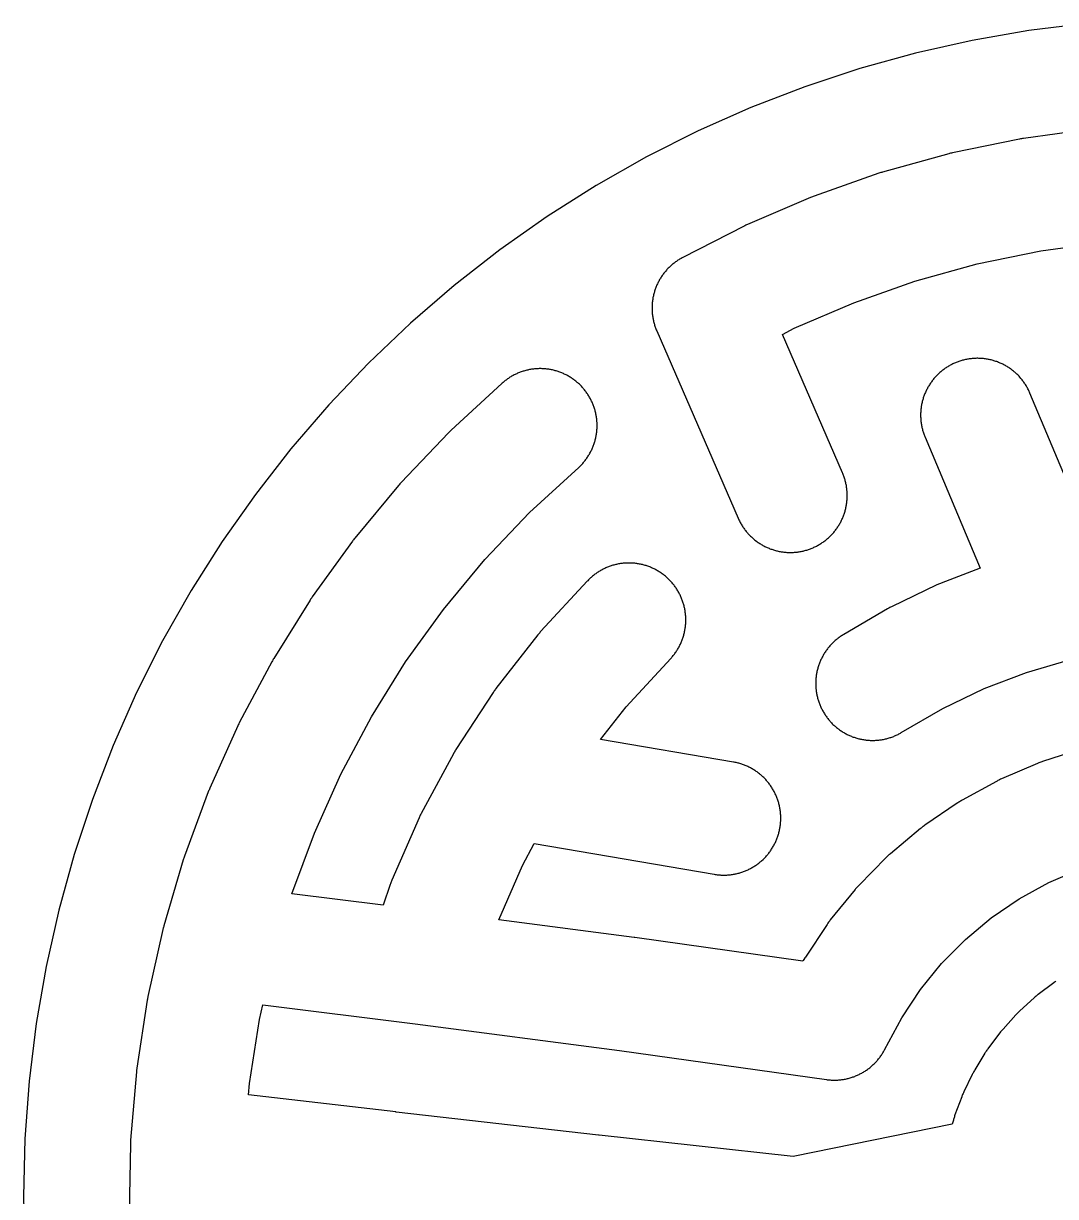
# Model space of a CAD drawing. Header units: millimetres. Extents: x -145 to 145, y -145 to 145.
# Drawn here: x -145 to -18, y 0 to 144.3 of the extents above; entities that cross this region are included whole.
import ezdxf

# ---------------------------------------------------------------- set-up
doc = ezdxf.new("R2010")
doc.units = ezdxf.units.MM
doc.layers.add('BOUNDARY', color=3, linetype='CONTINUOUS')
doc.layers.add('CORRIDORS', color=1, linetype='CONTINUOUS')

msp = doc.modelspace()

# ---------------------------------------------------------------- linework, layer by layer
at = {"layer": 'BOUNDARY'}
msp.add_lwpolyline([(-14.212, 144.302), (-21.276, 143.431), (-28.288, 142.214), (-35.232, 140.655), (-42.091, 138.756), (-48.849, 136.524), (-55.489, 133.963), (-61.995, 131.078), (-68.353, 127.879), (-74.545, 124.371), (-80.558, 120.563), (-86.376, 116.465), (-91.987, 112.087), (-97.376, 107.438), (-102.53, 102.53), (-107.438, 97.376), (-112.087, 91.987), (-116.465, 86.376), (-120.563, 80.558), (-124.371, 74.545), (-127.879, 68.353), (-131.078, 61.995), (-133.963, 55.489), (-136.524, 48.849), (-138.756, 42.091), (-140.655, 35.232), (-142.214, 28.288), (-143.431, 21.276), (-144.302, 14.212), (-144.825, 7.115), (-145, 0), (-144.825, -7.115)], dxfattribs=at)
at = {"layer": 'CORRIDORS'}
for points in [[(-13.674, 131.285), (-21.958, 130.159), (-22.075, 130.142), (-22.192, 130.123), (-22.308, 130.103), (-22.424, 130.08), (-30.693, 128.381), (-30.809, 128.356), (-30.924, 128.329), (-31.039, 128.301), (-31.153, 128.27), (-39.289, 126.016), (-39.403, 125.983), (-39.516, 125.949), (-39.628, 125.913), (-39.741, 125.874), (-47.707, 123.074), (-47.819, 123.034), (-47.929, 122.992), (-48.039, 122.948), (-48.148, 122.902), (-55.906, 119.57), (-56.015, 119.522), (-56.122, 119.473), (-56.229, 119.422), (-56.334, 119.369), (-63.85, 115.521), (-63.955, 115.466), (-64.059, 115.409), (-64.162, 115.351), (-64.264, 115.291), (-64.365, 115.229), (-64.464, 115.166), (-64.563, 115.101), (-64.661, 115.034), (-64.757, 114.965), (-64.853, 114.895), (-64.947, 114.824), (-65.04, 114.75), (-65.132, 114.676), (-65.222, 114.599), (-65.311, 114.521), (-65.399, 114.442), (-65.485, 114.361), (-65.57, 114.279), (-65.654, 114.195), (-65.736, 114.11), (-65.817, 114.024), (-65.896, 113.936), (-65.974, 113.847), (-66.05, 113.756), (-66.125, 113.664), (-66.198, 113.571), (-66.27, 113.477), (-66.339, 113.382), (-66.408, 113.285), (-66.475, 113.188), (-66.54, 113.089), (-66.603, 112.989), (-66.665, 112.888), (-66.725, 112.786), (-66.783, 112.683), (-66.839, 112.579), (-66.894, 112.474), (-66.947, 112.368), (-66.998, 112.261), (-67.047, 112.154), (-67.095, 112.045), (-67.141, 111.936), (-67.184, 111.826), (-67.226, 111.716), (-67.266, 111.604), (-67.304, 111.492), (-67.341, 111.38), (-67.375, 111.267), (-67.408, 111.153), (-67.438, 111.038), (-67.467, 110.924), (-67.493, 110.808), (-67.518, 110.693), (-67.541, 110.577), (-67.562, 110.46), (-67.58, 110.343), (-67.597, 110.226), (-67.612, 110.109), (-67.625, 109.991), (-67.636, 109.873), (-67.645, 109.755), (-67.651, 109.637), (-67.656, 109.519), (-67.659, 109.401), (-67.66, 109.282), (-67.659, 109.164), (-67.656, 109.046), (-67.651, 108.928), (-67.643, 108.809), (-67.634, 108.692), (-67.623, 108.574), (-67.61, 108.456), (-67.595, 108.339), (-67.578, 108.222), (-67.559, 108.105), (-67.538, 107.988), (-67.515, 107.872), (-67.49, 107.757), (-67.463, 107.642), (-67.434, 107.527), (-67.404, 107.413), (-67.371, 107.299), (-67.336, 107.186), (-67.3, 107.073), (-67.261, 106.961), (-67.221, 106.85), (-67.179, 106.739), (-67.135, 106.63), (-67.08, 106.5), (-57.06, 83.44), (-57.012, 83.332), (-56.962, 83.225), (-56.91, 83.119), (-56.857, 83.013), (-56.802, 82.908), (-56.745, 82.805), (-56.686, 82.702), (-56.625, 82.6), (-56.563, 82.5), (-56.499, 82.4), (-56.434, 82.302), (-56.367, 82.204), (-56.298, 82.108), (-56.227, 82.013), (-56.155, 81.919), (-56.081, 81.827), (-56.006, 81.735), (-55.929, 81.645), (-55.851, 81.556), (-55.772, 81.469), (-55.69, 81.383), (-55.608, 81.298), (-55.524, 81.215), (-55.438, 81.133), (-55.351, 81.053), (-55.263, 80.974), (-55.174, 80.896), (-55.083, 80.821), (-54.991, 80.746), (-54.803, 80.602), (-54.707, 80.533), (-54.61, 80.465), (-54.512, 80.399), (-54.413, 80.334), (-54.313, 80.271), (-54.212, 80.21), (-54.109, 80.15), (-54.006, 80.093), (-53.902, 80.037), (-53.797, 79.982), (-53.691, 79.93), (-53.584, 79.879), (-53.476, 79.83), (-53.368, 79.783), (-53.258, 79.738), (-53.148, 79.695), (-53.037, 79.653), (-52.926, 79.614), (-52.814, 79.576), (-52.701, 79.54), (-52.587, 79.506), (-52.474, 79.474), (-52.359, 79.444), (-52.244, 79.416), (-52.129, 79.39), (-52.013, 79.366), (-51.897, 79.344), (-51.78, 79.323), (-51.663, 79.305), (-51.546, 79.289), (-51.429, 79.275), (-51.311, 79.262), (-51.193, 79.252), (-51.075, 79.244), (-50.957, 79.237), (-50.839, 79.233), (-50.72, 79.23), (-50.602, 79.23), (-50.484, 79.232), (-50.365, 79.235), (-50.247, 79.241), (-50.129, 79.249), (-50.011, 79.258), (-49.894, 79.27), (-49.776, 79.284), (-49.659, 79.299), (-49.542, 79.317), (-49.425, 79.336), (-49.309, 79.358), (-49.193, 79.381), (-49.077, 79.407), (-48.962, 79.434), (-48.847, 79.463), (-48.733, 79.495), (-48.62, 79.528), (-48.507, 79.563), (-48.394, 79.6), (-48.283, 79.639), (-48.172, 79.68), (-48.061, 79.722), (-47.952, 79.767), (-47.843, 79.813), (-47.735, 79.861), (-47.627, 79.911), (-47.521, 79.963), (-47.416, 80.017), (-47.311, 80.072), (-47.207, 80.129), (-47.105, 80.188), (-47.003, 80.249), (-46.903, 80.311), (-46.803, 80.375), (-46.705, 80.441), (-46.607, 80.508), (-46.511, 80.577), (-46.416, 80.648), (-46.323, 80.72), (-46.23, 80.794), (-46.139, 80.869), (-46.049, 80.946), (-45.96, 81.024), (-45.873, 81.104), (-45.787, 81.185), (-45.702, 81.268), (-45.619, 81.352), (-45.537, 81.438), (-45.457, 81.525), (-45.378, 81.613), (-45.301, 81.703), (-45.225, 81.794), (-45.151, 81.886), (-45.078, 81.979), (-45.007, 82.074), (-44.938, 82.17), (-44.87, 82.267), (-44.804, 82.365), (-44.739, 82.464), (-44.677, 82.564), (-44.616, 82.665), (-44.556, 82.768), (-44.499, 82.871), (-44.443, 82.975), (-44.388, 83.081), (-44.336, 83.187), (-44.286, 83.294), (-44.237, 83.402), (-44.19, 83.51), (-44.145, 83.62), (-44.102, 83.73), (-44.06, 83.841), (-44.021, 83.952), (-43.983, 84.064), (-43.948, 84.177), (-43.914, 84.291), (-43.882, 84.405), (-43.852, 84.519), (-43.824, 84.634), (-43.798, 84.749), (-43.774, 84.865), (-43.752, 84.982), (-43.732, 85.098), (-43.714, 85.215), (-43.698, 85.332), (-43.684, 85.45), (-43.671, 85.567), (-43.661, 85.685), (-43.653, 85.803), (-43.647, 85.921), (-43.643, 86.04), (-43.64, 86.158), (-43.64, 86.276), (-43.642, 86.395), (-43.646, 86.513), (-43.652, 86.631), (-43.659, 86.749), (-43.669, 86.867), (-43.681, 86.985), (-43.695, 87.102), (-43.71, 87.22), (-43.728, 87.337), (-43.748, 87.453), (-43.769, 87.57), (-43.793, 87.686), (-43.819, 87.801), (-43.846, 87.916), (-43.876, 88.031), (-43.907, 88.145), (-43.94, 88.258), (-43.976, 88.371), (-44.013, 88.484), (-44.052, 88.595), (-44.093, 88.706), (-44.135, 88.817), (-44.18, 88.926), (-44.22, 89.02), (-51.621, 106.053), (-50.162, 106.8), (-42.842, 109.944), (-35.324, 112.587), (-27.645, 114.714), (-19.831, 116.32), (-17.111, 116.689)], [(-13.597, 80.842), (-21.157, 98.823), (-21.204, 98.932), (-21.253, 99.04), (-21.303, 99.147), (-21.355, 99.253), (-21.409, 99.358), (-21.465, 99.463), (-21.523, 99.566), (-21.582, 99.668), (-21.643, 99.77), (-21.706, 99.87), (-21.77, 99.969), (-21.836, 100.067), (-21.904, 100.164), (-21.973, 100.26), (-22.044, 100.355), (-22.117, 100.449), (-22.191, 100.541), (-22.266, 100.632), (-22.422, 100.81), (-22.502, 100.897), (-22.584, 100.982), (-22.667, 101.067), (-22.752, 101.149), (-22.838, 101.231), (-22.925, 101.311), (-23.013, 101.389), (-23.103, 101.466), (-23.194, 101.542), (-23.287, 101.615), (-23.381, 101.688), (-23.475, 101.758), (-23.571, 101.828), (-23.669, 101.895), (-23.767, 101.961), (-23.866, 102.025), (-23.967, 102.087), (-24.069, 102.148), (-24.171, 102.207), (-24.275, 102.264), (-24.379, 102.32), (-24.485, 102.374), (-24.591, 102.425), (-24.698, 102.476), (-24.806, 102.524), (-24.915, 102.57), (-25.024, 102.615), (-25.135, 102.658), (-25.246, 102.699), (-25.357, 102.738), (-25.47, 102.775), (-25.583, 102.81), (-25.696, 102.843), (-25.81, 102.875), (-25.925, 102.904), (-26.04, 102.932), (-26.156, 102.957), (-26.272, 102.981), (-26.388, 103.002), (-26.505, 103.022), (-26.622, 103.04), (-26.739, 103.056), (-26.856, 103.069), (-26.974, 103.081), (-27.092, 103.091), (-27.21, 103.099), (-27.328, 103.104), (-27.446, 103.108), (-27.565, 103.11), (-27.683, 103.11), (-27.801, 103.107), (-27.92, 103.103), (-28.038, 103.097), (-28.156, 103.089), (-28.274, 103.078), (-28.391, 103.066), (-28.509, 103.052), (-28.626, 103.036), (-28.743, 103.018), (-28.86, 102.998), (-28.976, 102.975), (-29.092, 102.951), (-29.207, 102.925), (-29.322, 102.897), (-29.437, 102.867), (-29.551, 102.836), (-29.664, 102.802), (-29.777, 102.766), (-29.889, 102.729), (-30, 102.689), (-30.111, 102.648), (-30.221, 102.605), (-30.331, 102.56), (-30.44, 102.513), (-30.547, 102.464), (-30.654, 102.413), (-30.76, 102.361), (-30.866, 102.307), (-30.97, 102.251), (-31.073, 102.193), (-31.176, 102.134), (-31.277, 102.073), (-31.377, 102.01), (-31.476, 101.945), (-31.574, 101.879), (-31.671, 101.811), (-31.767, 101.742), (-31.862, 101.671), (-31.955, 101.598), (-32.047, 101.524), (-32.138, 101.448), (-32.228, 101.371), (-32.316, 101.292), (-32.403, 101.212), (-32.488, 101.13), (-32.573, 101.047), (-32.655, 100.962), (-32.737, 100.876), (-32.816, 100.789), (-32.895, 100.7), (-32.972, 100.61), (-33.047, 100.519), (-33.121, 100.427), (-33.193, 100.333), (-33.263, 100.238), (-33.332, 100.142), (-33.4, 100.044), (-33.465, 99.946), (-33.529, 99.846), (-33.592, 99.746), (-33.652, 99.644), (-33.711, 99.542), (-33.768, 99.438), (-33.824, 99.333), (-33.877, 99.228), (-33.929, 99.122), (-33.979, 99.014), (-34.027, 98.906), (-34.074, 98.797), (-34.118, 98.688), (-34.161, 98.577), (-34.201, 98.466), (-34.24, 98.355), (-34.277, 98.242), (-34.312, 98.129), (-34.346, 98.016), (-34.377, 97.902), (-34.406, 97.787), (-34.434, 97.672), (-34.459, 97.556), (-34.482, 97.44), (-34.504, 97.324), (-34.523, 97.207), (-34.541, 97.09), (-34.557, 96.973), (-34.57, 96.855), (-34.582, 96.738), (-34.591, 96.62), (-34.599, 96.502), (-34.605, 96.383), (-34.608, 96.265), (-34.61, 96.147), (-34.61, 96.029), (-34.607, 95.91), (-34.603, 95.792), (-34.596, 95.674), (-34.588, 95.556), (-34.578, 95.438), (-34.565, 95.32), (-34.551, 95.203), (-34.535, 95.086), (-34.516, 94.969), (-34.496, 94.852), (-34.474, 94.736), (-34.45, 94.62), (-34.423, 94.505), (-34.395, 94.39), (-34.365, 94.275), (-34.333, 94.161), (-34.299, 94.048), (-34.264, 93.935), (-34.226, 93.823), (-34.186, 93.712), (-34.145, 93.601), (-34.101, 93.491), (-34.063, 93.397), (-27.288, 77.284), (-32.072, 75.461), (-32.182, 75.418), (-32.292, 75.373), (-32.4, 75.326), (-32.508, 75.278), (-32.604, 75.233), (-38.194, 72.554), (-38.301, 72.501), (-38.406, 72.448), (-38.51, 72.392), (-38.614, 72.335), (-38.704, 72.283), (-44.055, 69.152), (-44.157, 69.091), (-44.257, 69.029), (-44.357, 68.965), (-44.455, 68.899), (-44.553, 68.832), (-44.649, 68.763), (-44.744, 68.692), (-44.837, 68.62), (-44.93, 68.546), (-45.021, 68.471), (-45.111, 68.394), (-45.2, 68.316), (-45.287, 68.236), (-45.373, 68.155), (-45.458, 68.072), (-45.541, 67.988), (-45.623, 67.902), (-45.703, 67.815), (-45.782, 67.727), (-45.859, 67.637), (-45.935, 67.546), (-46.009, 67.454), (-46.081, 67.361), (-46.153, 67.266), (-46.222, 67.17), (-46.29, 67.073), (-46.356, 66.975), (-46.42, 66.876), (-46.483, 66.776), (-46.544, 66.675), (-46.604, 66.572), (-46.661, 66.469), (-46.717, 66.365), (-46.771, 66.259), (-46.824, 66.153), (-46.874, 66.046), (-46.923, 65.939), (-46.97, 65.83), (-47.015, 65.721), (-47.058, 65.61), (-47.1, 65.499), (-47.139, 65.388), (-47.177, 65.276), (-47.212, 65.163), (-47.246, 65.05), (-47.278, 64.936), (-47.308, 64.821), (-47.336, 64.706), (-47.362, 64.591), (-47.386, 64.475), (-47.408, 64.359), (-47.428, 64.242), (-47.446, 64.125), (-47.462, 64.008), (-47.476, 63.89), (-47.489, 63.773), (-47.499, 63.655), (-47.507, 63.537), (-47.513, 63.419), (-47.517, 63.3), (-47.52, 63.182), (-47.52, 63.064), (-47.518, 62.945), (-47.514, 62.827), (-47.509, 62.709), (-47.501, 62.591), (-47.491, 62.473), (-47.479, 62.355), (-47.465, 62.238), (-47.45, 62.12), (-47.432, 62.004), (-47.412, 61.887), (-47.391, 61.771), (-47.367, 61.655), (-47.341, 61.539), (-47.314, 61.424), (-47.284, 61.309), (-47.253, 61.195), (-47.22, 61.082), (-47.184, 60.969), (-47.147, 60.856), (-47.108, 60.745), (-47.067, 60.634), (-47.025, 60.523), (-46.98, 60.414), (-46.933, 60.305), (-46.885, 60.197), (-46.835, 60.09), (-46.783, 59.984), (-46.729, 59.878), (-46.674, 59.774), (-46.617, 59.67), (-46.558, 59.568), (-46.497, 59.466), (-46.434, 59.366), (-46.37, 59.266), (-46.304, 59.168), (-46.237, 59.071), (-46.168, 58.975), (-46.097, 58.88), (-46.025, 58.786), (-45.951, 58.694), (-45.876, 58.602), (-45.799, 58.513), (-45.72, 58.424), (-45.64, 58.337), (-45.559, 58.251), (-45.476, 58.166), (-45.392, 58.083), (-45.306, 58.002), (-45.219, 57.922), (-45.131, 57.843), (-45.041, 57.766), (-44.95, 57.69), (-44.858, 57.616), (-44.764, 57.543), (-44.67, 57.472), (-44.574, 57.403), (-44.477, 57.335), (-44.378, 57.269), (-44.279, 57.205), (-44.179, 57.142), (-44.077, 57.081), (-43.975, 57.022), (-43.872, 56.965), (-43.767, 56.909), (-43.662, 56.855), (-43.556, 56.803), (-43.449, 56.752), (-43.341, 56.704), (-43.232, 56.657), (-43.123, 56.612), (-43.013, 56.569), (-42.902, 56.528), (-42.79, 56.488), (-42.678, 56.451), (-42.565, 56.415), (-42.451, 56.382), (-42.337, 56.35), (-42.223, 56.32), (-42.108, 56.292), (-41.992, 56.267), (-41.877, 56.243), (-41.76, 56.221), (-41.644, 56.201), (-41.527, 56.183), (-41.41, 56.167), (-41.292, 56.153), (-41.174, 56.141), (-41.056, 56.131), (-40.938, 56.123), (-40.82, 56.116), (-40.702, 56.112), (-40.584, 56.11), (-40.465, 56.11), (-40.347, 56.112), (-40.229, 56.116), (-40.111, 56.122), (-39.993, 56.13), (-39.875, 56.14), (-39.757, 56.152), (-39.639, 56.166), (-39.522, 56.181), (-39.405, 56.199), (-39.289, 56.219), (-39.172, 56.241), (-39.056, 56.265), (-38.941, 56.29), (-38.826, 56.318), (-38.711, 56.348), (-38.597, 56.379), (-38.484, 56.413), (-38.371, 56.448), (-38.259, 56.485), (-38.147, 56.525), (-38.036, 56.566), (-37.926, 56.608), (-37.816, 56.653), (-37.707, 56.7), (-37.599, 56.748), (-37.492, 56.799), (-37.386, 56.851), (-37.281, 56.905), (-37.176, 56.96), (-37.073, 57.018), (-36.985, 57.068), (-31.885, 60.052), (-26.811, 62.484), (-21.568, 64.482), (-16.156, 66.047)], [(-15.002, 54.981), (-19.604, 53.512), (-19.716, 53.476), (-19.828, 53.437), (-19.939, 53.396), (-20.049, 53.353), (-20.159, 53.309), (-20.236, 53.276), (-24.676, 51.37), (-24.785, 51.323), (-24.892, 51.273), (-24.999, 51.222), (-25.105, 51.169), (-25.209, 51.114), (-25.284, 51.074), (-29.518, 48.749), (-29.622, 48.691), (-29.724, 48.631), (-29.825, 48.57), (-29.925, 48.507), (-30.024, 48.442), (-30.094, 48.395), (-34.085, 45.672), (-34.182, 45.605), (-34.278, 45.536), (-34.373, 45.465), (-34.467, 45.393), (-34.559, 45.319), (-34.623, 45.266), (-38.333, 42.172), (-38.424, 42.095), (-38.512, 42.017), (-38.6, 41.938), (-38.686, 41.857), (-38.771, 41.774), (-38.831, 41.714), (-42.225, 38.277), (-42.307, 38.193), (-42.388, 38.106), (-42.468, 38.019), (-42.546, 37.93), (-42.622, 37.839), (-42.677, 37.773), (-45.723, 34.024), (-45.797, 33.932), (-45.869, 33.838), (-45.94, 33.743), (-46.009, 33.647), (-46.076, 33.55), (-46.123, 33.48), (-48.794, 29.454), (-48.859, 29.355), (-48.983, 29.153), (-49.042, 29.051), (-49.1, 28.948), (-49.106, 28.936), (-69.762, 31.851), (-69.839, 31.862), (-86.523, 34.027), (-83.601, 40.729), (-82.147, 43.424), (-59.999, 39.64), (-59.882, 39.621), (-59.765, 39.604), (-59.648, 39.589), (-59.53, 39.576), (-59.412, 39.565), (-59.294, 39.556), (-59.176, 39.549), (-59.058, 39.544), (-58.94, 39.541), (-58.821, 39.54), (-58.703, 39.541), (-58.585, 39.544), (-58.466, 39.549), (-58.348, 39.556), (-58.23, 39.565), (-58.113, 39.576), (-57.995, 39.589), (-57.878, 39.604), (-57.76, 39.621), (-57.644, 39.64), (-57.527, 39.66), (-57.411, 39.683), (-57.295, 39.708), (-57.18, 39.735), (-57.065, 39.763), (-56.951, 39.794), (-56.837, 39.827), (-56.724, 39.861), (-56.612, 39.898), (-56.5, 39.936), (-56.388, 39.976), (-56.278, 40.018), (-56.168, 40.062), (-56.059, 40.108), (-55.95, 40.155), (-55.843, 40.205), (-55.736, 40.256), (-55.63, 40.309), (-55.526, 40.364), (-55.422, 40.42), (-55.319, 40.479), (-55.217, 40.539), (-55.116, 40.6), (-55.016, 40.664), (-54.917, 40.729), (-54.82, 40.796), (-54.723, 40.864), (-54.628, 40.934), (-54.533, 41.006), (-54.441, 41.079), (-54.349, 41.154), (-54.259, 41.23), (-54.169, 41.308), (-53.995, 41.468), (-53.91, 41.551), (-53.827, 41.634), (-53.744, 41.719), (-53.664, 41.806), (-53.584, 41.894), (-53.507, 41.983), (-53.43, 42.073), (-53.356, 42.165), (-53.282, 42.258), (-53.211, 42.352), (-53.141, 42.448), (-53.072, 42.544), (-53.006, 42.642), (-52.941, 42.741), (-52.877, 42.841), (-52.816, 42.942), (-52.756, 43.044), (-52.697, 43.147), (-52.641, 43.251), (-52.586, 43.356), (-52.533, 43.461), (-52.482, 43.568), (-52.433, 43.676), (-52.385, 43.784), (-52.34, 43.893), (-52.296, 44.003), (-52.254, 44.114), (-52.214, 44.225), (-52.176, 44.337), (-52.139, 44.45), (-52.105, 44.563), (-52.073, 44.677), (-52.042, 44.791), (-52.013, 44.906), (-51.987, 45.021), (-51.962, 45.137), (-51.939, 45.253), (-51.919, 45.369), (-51.9, 45.486), (-51.883, 45.603), (-51.868, 45.721), (-51.855, 45.838), (-51.844, 45.956), (-51.836, 46.074), (-51.829, 46.192), (-51.824, 46.31), (-51.821, 46.429), (-51.82, 46.547), (-51.821, 46.665), (-51.824, 46.784), (-51.829, 46.902), (-51.836, 47.02), (-51.846, 47.138), (-51.857, 47.256), (-51.87, 47.373), (-51.885, 47.491), (-51.902, 47.608), (-51.921, 47.725), (-51.942, 47.841), (-51.965, 47.957), (-51.99, 48.073), (-52.017, 48.188), (-52.046, 48.303), (-52.076, 48.417), (-52.109, 48.531), (-52.144, 48.644), (-52.18, 48.756), (-52.219, 48.868), (-52.259, 48.98), (-52.301, 49.09), (-52.345, 49.2), (-52.391, 49.309), (-52.439, 49.417), (-52.488, 49.525), (-52.54, 49.631), (-52.593, 49.737), (-52.648, 49.842), (-52.704, 49.946), (-52.763, 50.049), (-52.823, 50.15), (-52.885, 50.251), (-52.948, 50.351), (-53.014, 50.45), (-53.081, 50.547), (-53.149, 50.644), (-53.219, 50.739), (-53.291, 50.833), (-53.364, 50.926), (-53.439, 51.018), (-53.516, 51.108), (-53.594, 51.197), (-53.673, 51.285), (-53.754, 51.371), (-53.837, 51.456), (-53.92, 51.539), (-54.006, 51.621), (-54.092, 51.702), (-54.18, 51.781), (-54.269, 51.859), (-54.36, 51.935), (-54.452, 52.01), (-54.545, 52.083), (-54.639, 52.154), (-54.734, 52.224), (-54.831, 52.292), (-54.929, 52.359), (-55.028, 52.424), (-55.128, 52.487), (-55.229, 52.549), (-55.331, 52.608), (-55.434, 52.667), (-55.538, 52.723), (-55.643, 52.778), (-55.749, 52.83), (-55.856, 52.881), (-55.963, 52.931), (-56.072, 52.978), (-56.181, 53.023), (-56.291, 53.067), (-56.402, 53.109), (-56.513, 53.149), (-56.625, 53.187), (-56.738, 53.223), (-56.851, 53.257), (-56.965, 53.29), (-57.079, 53.32), (-57.194, 53.349), (-57.309, 53.375), (-57.425, 53.4), (-57.541, 53.422), (-57.641, 53.44), (-73.979, 56.231), (-70.847, 60.245), (-65.361, 66.177), (-65.281, 66.265), (-65.203, 66.354), (-65.127, 66.444), (-65.052, 66.535), (-64.978, 66.628), (-64.906, 66.722), (-64.836, 66.817), (-64.767, 66.913), (-64.7, 67.011), (-64.635, 67.109), (-64.571, 67.209), (-64.509, 67.31), (-64.448, 67.412), (-64.39, 67.514), (-64.333, 67.618), (-64.278, 67.723), (-64.225, 67.828), (-64.173, 67.935), (-64.123, 68.042), (-64.075, 68.151), (-64.029, 68.26), (-63.985, 68.369), (-63.943, 68.48), (-63.902, 68.591), (-63.864, 68.703), (-63.827, 68.815), (-63.792, 68.928), (-63.759, 69.042), (-63.728, 69.156), (-63.699, 69.271), (-63.672, 69.386), (-63.647, 69.502), (-63.624, 69.618), (-63.603, 69.734), (-63.584, 69.851), (-63.566, 69.968), (-63.551, 70.085), (-63.538, 70.203), (-63.527, 70.321), (-63.517, 70.439), (-63.51, 70.557), (-63.505, 70.675), (-63.501, 70.793), (-63.5, 70.912), (-63.501, 71.03), (-63.503, 71.148), (-63.508, 71.266), (-63.515, 71.384), (-63.523, 71.502), (-63.534, 71.62), (-63.547, 71.738), (-63.561, 71.855), (-63.578, 71.973), (-63.597, 72.089), (-63.617, 72.206), (-63.64, 72.322), (-63.664, 72.438), (-63.691, 72.553), (-63.719, 72.668), (-63.75, 72.782), (-63.782, 72.896), (-63.816, 73.009), (-63.852, 73.122), (-63.89, 73.234), (-63.93, 73.346), (-63.972, 73.456), (-64.015, 73.566), (-64.061, 73.675), (-64.108, 73.784), (-64.157, 73.892), (-64.208, 73.998), (-64.261, 74.104), (-64.316, 74.209), (-64.372, 74.313), (-64.43, 74.416), (-64.49, 74.519), (-64.551, 74.62), (-64.615, 74.72), (-64.679, 74.819), (-64.746, 74.916), (-64.814, 75.013), (-64.884, 75.109), (-64.955, 75.203), (-65.028, 75.296), (-65.103, 75.388), (-65.179, 75.478), (-65.257, 75.568), (-65.336, 75.656), (-65.417, 75.742), (-65.499, 75.828), (-65.582, 75.911), (-65.667, 75.994), (-65.753, 76.075), (-65.841, 76.154), (-65.93, 76.232), (-66.02, 76.309), (-66.112, 76.384), (-66.204, 76.457), (-66.299, 76.529), (-66.394, 76.599), (-66.49, 76.668), (-66.588, 76.735), (-66.686, 76.8), (-66.786, 76.864), (-66.887, 76.926), (-66.989, 76.986), (-67.092, 77.044), (-67.196, 77.101), (-67.3, 77.156), (-67.406, 77.209), (-67.513, 77.26), (-67.62, 77.31), (-67.728, 77.358), (-67.837, 77.404), (-67.947, 77.448), (-68.058, 77.49), (-68.169, 77.53), (-68.281, 77.569), (-68.393, 77.605), (-68.506, 77.64), (-68.62, 77.673), (-68.734, 77.704), (-68.849, 77.733), (-68.964, 77.759), (-69.08, 77.784), (-69.196, 77.807), (-69.312, 77.829), (-69.429, 77.848), (-69.546, 77.865), (-69.664, 77.88), (-69.781, 77.893), (-69.899, 77.904), (-70.017, 77.913), (-70.135, 77.92), (-70.253, 77.926), (-70.372, 77.929), (-70.49, 77.93), (-70.608, 77.929), (-70.726, 77.926), (-70.845, 77.922), (-70.963, 77.915), (-71.081, 77.906), (-71.199, 77.895), (-71.316, 77.882), (-71.434, 77.867), (-71.551, 77.851), (-71.668, 77.832), (-71.784, 77.811), (-71.9, 77.789), (-72.016, 77.764), (-72.131, 77.737), (-72.246, 77.709), (-72.36, 77.678), (-72.474, 77.646), (-72.587, 77.612), (-72.7, 77.575), (-72.812, 77.537), (-72.923, 77.497), (-73.034, 77.455), (-73.144, 77.411), (-73.253, 77.366), (-73.362, 77.318), (-73.469, 77.269), (-73.576, 77.218), (-73.682, 77.165), (-73.787, 77.11), (-73.891, 77.054), (-73.994, 76.996), (-74.096, 76.936), (-74.197, 76.874), (-74.297, 76.811), (-74.395, 76.746), (-74.493, 76.679), (-74.59, 76.611), (-74.685, 76.541), (-74.78, 76.469), (-74.873, 76.396), (-74.964, 76.322), (-75.055, 76.245), (-75.144, 76.168), (-75.232, 76.088), (-75.318, 76.008), (-75.404, 75.926), (-75.487, 75.842), (-75.57, 75.757), (-75.639, 75.683), (-81.325, 69.535), (-81.405, 69.447), (-81.483, 69.358), (-81.559, 69.268), (-81.634, 69.177), (-81.705, 69.088), (-86.857, 62.486), (-86.929, 62.393), (-86.999, 62.298), (-87.068, 62.201), (-87.135, 62.104), (-87.197, 62.01), (-91.779, 55), (-91.839, 54.907), (-91.85, 54.89), (-91.912, 54.789), (-91.972, 54.687), (-91.975, 54.682), (-92.025, 54.595), (-92.045, 54.558), (-92.08, 54.495), (-92.082, 54.492), (-92.099, 54.459), (-96.059, 47.124), (-96.114, 47.02), (-96.168, 46.914), (-96.219, 46.808), (-96.269, 46.7), (-96.316, 46.596), (-99.663, 38.918), (-99.709, 38.809), (-99.754, 38.7), (-99.796, 38.589), (-99.837, 38.478), (-99.874, 38.372), (-100.732, 35.845), (-111.961, 37.252), (-109.205, 44.699), (-105.939, 51.973), (-102.193, 58.994), (-97.974, 65.761), (-93.316, 72.217), (-88.219, 78.359), (-82.728, 84.135), (-76.685, 89.685), (-76.598, 89.765), (-76.513, 89.848), (-76.43, 89.931), (-76.347, 90.016), (-76.187, 90.19), (-76.109, 90.28), (-76.033, 90.37), (-75.958, 90.462), (-75.885, 90.555), (-75.813, 90.649), (-75.743, 90.744), (-75.675, 90.841), (-75.608, 90.938), (-75.543, 91.037), (-75.48, 91.137), (-75.418, 91.238), (-75.358, 91.34), (-75.3, 91.443), (-75.243, 91.547), (-75.188, 91.652), (-75.135, 91.757), (-75.084, 91.864), (-75.035, 91.972), (-74.987, 92.08), (-74.941, 92.189), (-74.897, 92.299), (-74.855, 92.41), (-74.815, 92.521), (-74.777, 92.633), (-74.741, 92.745), (-74.706, 92.859), (-74.674, 92.972), (-74.643, 93.087), (-74.614, 93.202), (-74.588, 93.317), (-74.563, 93.433), (-74.54, 93.549), (-74.519, 93.665), (-74.5, 93.782), (-74.484, 93.899), (-74.469, 94.016), (-74.456, 94.134), (-74.445, 94.252), (-74.436, 94.37), (-74.429, 94.488), (-74.424, 94.606), (-74.421, 94.724), (-74.42, 94.843), (-74.421, 94.961), (-74.424, 95.079), (-74.429, 95.198), (-74.436, 95.316), (-74.445, 95.434), (-74.456, 95.551), (-74.469, 95.669), (-74.484, 95.786), (-74.501, 95.903), (-74.52, 96.02), (-74.541, 96.137), (-74.564, 96.253), (-74.589, 96.368), (-74.616, 96.484), (-74.644, 96.598), (-74.675, 96.713), (-74.708, 96.827), (-74.742, 96.94), (-74.779, 97.052), (-74.817, 97.164), (-74.857, 97.275), (-74.899, 97.386), (-74.943, 97.496), (-74.989, 97.605), (-75.037, 97.713), (-75.086, 97.821), (-75.138, 97.927), (-75.191, 98.033), (-75.246, 98.138), (-75.302, 98.242), (-75.361, 98.345), (-75.421, 98.447), (-75.482, 98.548), (-75.546, 98.647), (-75.611, 98.746), (-75.678, 98.844), (-75.747, 98.94), (-75.817, 99.036), (-75.888, 99.13), (-75.962, 99.223), (-76.037, 99.314), (-76.113, 99.405), (-76.191, 99.494), (-76.27, 99.581), (-76.351, 99.668), (-76.433, 99.753), (-76.517, 99.836), (-76.602, 99.918), (-76.689, 99.999), (-76.777, 100.078), (-76.866, 100.156), (-76.956, 100.232), (-77.048, 100.307), (-77.141, 100.38), (-77.235, 100.452), (-77.331, 100.522), (-77.428, 100.59), (-77.525, 100.656), (-77.624, 100.721), (-77.724, 100.785), (-77.825, 100.846), (-77.927, 100.906), (-78.03, 100.964), (-78.134, 101.021), (-78.239, 101.076), (-78.345, 101.128), (-78.452, 101.18), (-78.559, 101.229), (-78.668, 101.276), (-78.777, 101.322), (-78.887, 101.366), (-78.997, 101.407), (-79.109, 101.447), (-79.221, 101.486), (-79.333, 101.522), (-79.447, 101.556), (-79.561, 101.589), (-79.675, 101.619), (-79.79, 101.647), (-79.905, 101.674), (-80.021, 101.699), (-80.137, 101.721), (-80.253, 101.742), (-80.37, 101.761), (-80.487, 101.778), (-80.605, 101.792), (-80.722, 101.805), (-80.84, 101.816), (-80.958, 101.825), (-81.076, 101.832), (-81.194, 101.836), (-81.313, 101.839), (-81.431, 101.84), (-81.549, 101.839), (-81.668, 101.836), (-81.786, 101.83), (-81.904, 101.823), (-82.022, 101.814), (-82.14, 101.803), (-82.257, 101.79), (-82.375, 101.775), (-82.492, 101.757), (-82.609, 101.738), (-82.725, 101.717), (-82.841, 101.694), (-82.957, 101.669), (-83.072, 101.642), (-83.187, 101.613), (-83.301, 101.583), (-83.415, 101.55), (-83.528, 101.515), (-83.64, 101.479), (-83.752, 101.44), (-83.863, 101.4), (-83.974, 101.358), (-84.084, 101.313), (-84.193, 101.267), (-84.301, 101.22), (-84.408, 101.17), (-84.515, 101.119), (-84.621, 101.065), (-84.725, 101.01), (-84.829, 100.954), (-84.932, 100.895), (-85.034, 100.835), (-85.135, 100.773), (-85.234, 100.709), (-85.333, 100.644), (-85.431, 100.577), (-85.527, 100.509), (-85.622, 100.438), (-85.716, 100.366), (-85.809, 100.293), (-85.901, 100.218), (-85.991, 100.142), (-86.08, 100.064), (-86.155, 99.995), (-92.374, 94.283), (-92.461, 94.203), (-92.546, 94.12), (-92.629, 94.037), (-92.712, 93.951), (-98.531, 87.831), (-98.612, 87.745), (-98.691, 87.657), (-98.769, 87.568), (-98.845, 87.478), (-104.237, 80.98), (-104.312, 80.888), (-104.385, 80.795), (-104.457, 80.701), (-104.526, 80.606), (-109.466, 73.76), (-109.535, 73.664), (-109.602, 73.566), (-109.667, 73.467), (-109.73, 73.367), (-114.197, 66.202), (-114.259, 66.101), (-114.319, 65.999), (-114.377, 65.897), (-114.433, 65.793), (-118.406, 58.344), (-118.461, 58.239), (-118.514, 58.134), (-118.565, 58.027), (-118.616, 57.917), (-122.075, 50.214), (-122.122, 50.106), (-122.168, 49.997), (-122.212, 49.887), (-122.254, 49.777), (-125.185, 41.859), (-125.225, 41.748), (-125.263, 41.636), (-125.299, 41.523), (-125.334, 41.41), (-127.724, 33.311), (-127.737, 33.264), (-127.746, 33.234), (-127.777, 33.12), (-127.783, 33.097), (-127.791, 33.068), (-127.802, 33.023), (-127.816, 32.968), (-127.831, 32.903), (-127.835, 32.883), (-127.842, 32.855), (-129.681, 24.614), (-129.706, 24.498), (-129.729, 24.382), (-129.749, 24.265), (-129.768, 24.149), (-131.047, 15.803), (-131.064, 15.686), (-131.079, 15.569), (-131.092, 15.451), (-131.103, 15.333), (-131.815, 6.92), (-131.824, 6.802), (-131.825, 6.785), (-131.826, 6.775), (-131.83, 6.698), (-131.832, 6.668), (-131.837, 6.55), (-131.839, 6.449), (-131.982, -1.993)], [(-17.974, 26.473), (-18.071, 26.406), (-18.167, 26.337), (-18.23, 26.29), (-20.133, 24.863), (-20.227, 24.792), (-20.319, 24.718), (-20.411, 24.643), (-20.501, 24.567), (-20.59, 24.489), (-20.643, 24.441), (-22.403, 22.84), (-22.49, 22.76), (-22.576, 22.678), (-22.66, 22.595), (-22.742, 22.51), (-22.824, 22.424), (-22.875, 22.368), (-24.474, 20.607), (-24.553, 20.518), (-24.63, 20.429), (-24.706, 20.338), (-24.78, 20.246), (-24.853, 20.152), (-24.897, 20.094), (-26.322, 18.189), (-26.392, 18.094), (-26.461, 17.997), (-26.528, 17.899), (-26.593, 17.801), (-26.656, 17.701), (-26.696, 17.636), (-27.933, 15.604), (-27.994, 15.502), (-28.053, 15.4), (-28.11, 15.296), (-28.165, 15.192), (-28.219, 15.086), (-28.252, 15.019), (-29.29, 12.879), (-29.341, 12.772), (-29.39, 12.664), (-29.437, 12.556), (-29.482, 12.446), (-29.526, 12.336), (-29.552, 12.266), (-30.382, 10.036), (-30.423, 9.925), (-30.461, 9.813), (-30.498, 9.7), (-30.532, 9.587), (-30.565, 9.473), (-30.584, 9.404), (-30.719, 8.899), (-50.275, 4.937), (-74.149, 7.548), (-74.179, 7.552), (-74.261, 7.561), (-99.141, 10.394), (-99.173, 10.398), (-99.199, 10.401), (-117.293, 12.501), (-117.173, 13.919), (-115.967, 21.788), (-115.564, 23.593), (-96.81, 21.244), (-96.811, 21.244), (-71.641, 17.978), (-46.208, 14.389), (-46.091, 14.373), (-45.973, 14.36), (-45.856, 14.348), (-45.738, 14.338), (-45.62, 14.331), (-45.501, 14.325), (-45.383, 14.322), (-45.265, 14.32), (-45.146, 14.32), (-45.028, 14.323), (-44.91, 14.327), (-44.792, 14.334), (-44.674, 14.342), (-44.556, 14.353), (-44.438, 14.365), (-44.321, 14.379), (-44.204, 14.396), (-44.087, 14.414), (-43.97, 14.434), (-43.854, 14.457), (-43.738, 14.481), (-43.623, 14.507), (-43.508, 14.535), (-43.393, 14.565), (-43.279, 14.597), (-43.166, 14.631), (-43.053, 14.667), (-42.941, 14.705), (-42.83, 14.744), (-42.719, 14.786), (-42.609, 14.829), (-42.5, 14.874), (-42.391, 14.922), (-42.283, 14.97), (-42.176, 15.021), (-42.07, 15.074), (-41.965, 15.128), (-41.861, 15.184), (-41.758, 15.242), (-41.656, 15.301), (-41.554, 15.363), (-41.454, 15.426), (-41.355, 15.49), (-41.257, 15.557), (-41.16, 15.625), (-41.065, 15.694), (-40.97, 15.765), (-40.877, 15.838), (-40.785, 15.913), (-40.694, 15.989), (-40.605, 16.066), (-40.516, 16.145), (-40.43, 16.225), (-40.344, 16.307), (-40.26, 16.39), (-40.177, 16.475), (-40.096, 16.561), (-40.017, 16.649), (-39.938, 16.738), (-39.862, 16.828), (-39.787, 16.919), (-39.713, 17.012), (-39.641, 17.105), (-39.57, 17.201), (-39.502, 17.297), (-39.434, 17.394), (-39.369, 17.493), (-39.305, 17.592), (-39.243, 17.693), (-39.182, 17.795), (-39.124, 17.897), (-39.05, 18.032), (-36.942, 21.994), (-34.644, 25.458), (-32.023, 28.684), (-29.108, 31.636), (-25.914, 34.3), (-22.487, 36.638), (-18.838, 38.642), (-15.025, 40.278)]]:
    msp.add_lwpolyline(points, dxfattribs=at)

doc.saveas('drawing.dxf')
